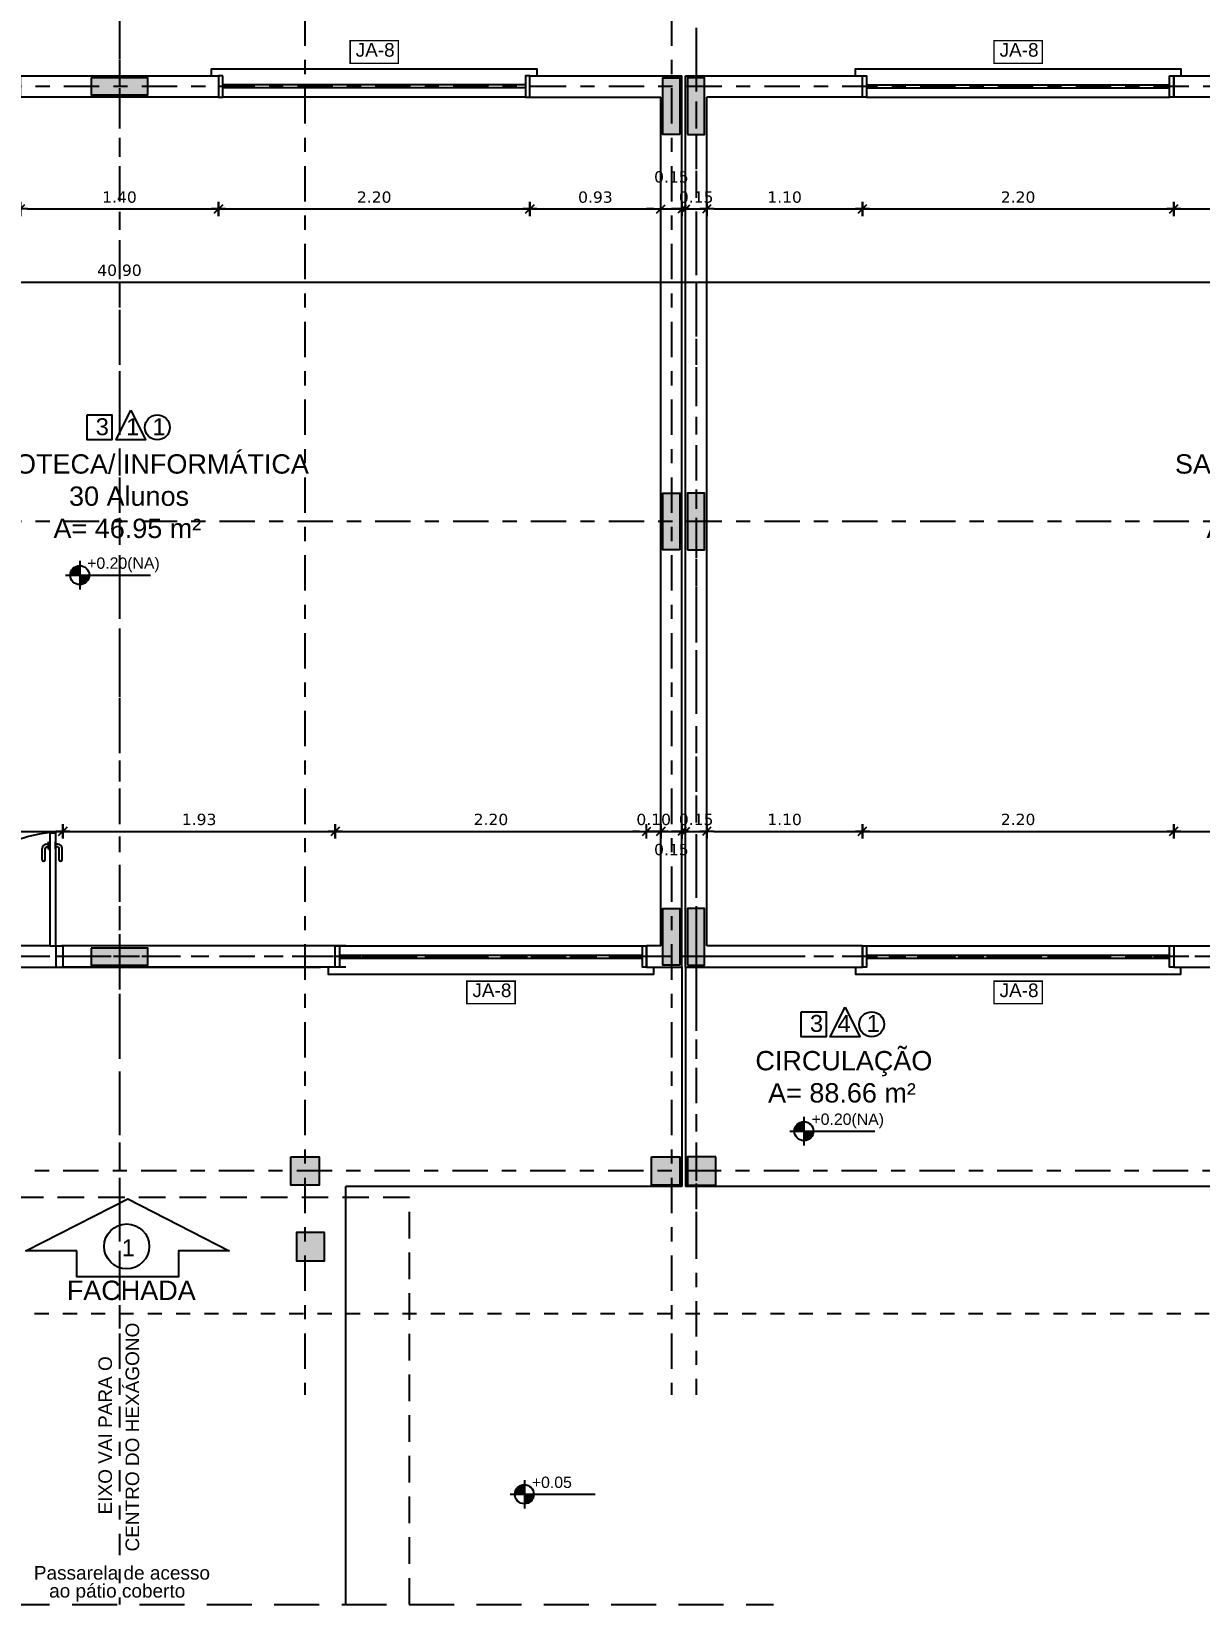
# Model space of a CAD drawing. Extents: x 183 to 373, y 23 to 105.
# Drawn here: x 236.43 to 244.69, y 86.1 to 97.22 of the extents above; entities that cross this region are included whole.
import ezdxf

# ---------------------------------------------------------------- set-up
doc = ezdxf.new("R2010")
doc.units = 0
doc.header["$LTSCALE"] = 0.005
doc.header["$PDMODE"] = 66
for name, pattern in [('C5', [60, 50, -5, 0, -5]), ('DASHDOT', [25.4, 12.7, -6.35, 0, -6.35]), ('DASHDOTX2', [2, 1, -0.5, 0, -0.5]), ('HIDDEN', [9.525, 6.35, -3.175]), ('TRACEJADO_G', [0.375, 0.25, -0.125])]:
    doc.linetypes.add(name, pattern=pattern)
doc.layers.get('0').update_dxf_attribs({"linetype": 'CONTINUOUS'})
doc.layers.get('DEFPOINTS').update_dxf_attribs({"linetype": 'CONTINUOUS'})
for name, color, linetype in [('01', 1, 'CONTINUOUS'), ('A-CHAMADAS', 1, 'CONTINUOUS'), ('A-COTAS', 1, 'CONTINUOUS'), ('A-PAREDE', 5, 'CONTINUOUS'), ('A-PILAR', 6, 'CONTINUOUS'), ('A-PILAR_EIXO', 5, 'DASHDOT'), ('A-PISOS-CTEL', 2, 'TRACEJADO_G'), ('A-PISOS-NIVEL', 1, 'CONTINUOUS'), ('A-PORTA', 2, 'CONTINUOUS'), ('A-SOLEIRA', 1, 'CONTINUOUS'), ('AR-ESQ', 2, 'CONTINUOUS'), ('AR-PRJ-COB', 2, 'HIDDEN'), ('ARQ-CTA-1_050', 1, 'CONTINUOUS'), ('ARQ-EXO-1_100', 251, 'C5'), ('ARQ-HTC', 9, 'CONTINUOUS'), ('ARQ-SMB-1_050', 1, 'CONTINUOUS'), ('ARQ-SMB-1_100', 1, 'CONTINUOUS'), ('ARQ-TXT-1_050', 2, 'CONTINUOUS'), ('ARQ-TXT-1_075', 2, 'CONTINUOUS')]:
    doc.layers.add(name, color=color, linetype=linetype)
doc.styles.add('A20', font='arial.ttf', dxfattribs={"height": 0.2})
doc.styles.add('ESC-50-A20', font='arial.ttf', dxfattribs={"height": 0.1})
doc.styles.add('FNDE Texto Cota 0050', font='verdana.ttf', dxfattribs={"height": 0.08})
doc.dimstyles.new('FNDE 1-0050', dxfattribs={"dimscale": 5, "dimtxt": 0.08, "dimasz": 0.01, "dimexe": 0.15, "dimexo": 0.15, "dimgap": 0.01, "dimtad": 1, "dimzin": 1, "dimdsep": 46, "dimtxsty": 'FNDE Texto Cota 0050', "dimblk": 'tic', "dimcen": 0.015, "dimdle": 0.15, "dimse1": 1, "dimse2": 1, "dimclrd": 251, "dimclre": 251, "dimclrt": 256, "dimaunit": 1, "dimadec": 3, "dimazin": 0, "dimtfac": 1, "dimtix": 1, "dimtmove": 2, "dimatfit": 3, "dimfxl": 0.15, "dimtvp": 1, "dimtolj": 1, "dimtzin": 0, "dimarcsym": 0})

# ---------------------------------------------------------------- blocks, each defined once
blk = doc.blocks.new('tic')
at = {"color": 251}
for p, q in [((-1, 0), (1, 0)), ((0, -1), (0, 1))]:
    blk.add_line(p, q, dxfattribs=at)
blk.add_line((-0.6, -0.6), (0.6, 0.6))
blk = doc.blocks.new('*D19')
at = {"layer": 'ARQ-CTA-1_050', "color": 251, "lineweight": -2, "transparency": 16777216}
for p, q in [((241.003, 95.965), (240.953, 95.965)), ((241.053, 95.965), (241.203, 95.965)), ((241.253, 95.965), (241.303, 95.965))]:
    blk.add_line(p, q, dxfattribs=at)
at = {"layer": 'DEFPOINTS', "color": 0, "transparency": 16777216}
for p in [(241.053, 96.756), (241.203, 96.756), (241.203, 95.965)]:
    blk.add_point(p, dxfattribs=at)
at = {"layer": 'ARQ-CTA-1_050', "color": 251, "lineweight": -2, "transparency": 16777216, "xscale": 0.05, "yscale": 0.05, "zscale": 0.05}
blk.add_blockref('tic', (241.053, 95.965), dxfattribs=at)
at = {"layer": 'ARQ-CTA-1_050', "color": 251, "lineweight": -2, "transparency": 16777216, "xscale": 0.05, "yscale": 0.05, "zscale": 0.05, "rotation": 180}
blk.add_blockref('tic', (241.203, 95.965), dxfattribs=at)
at = {"layer": 'ARQ-CTA-1_050', "transparency": 16777216, "insert": (241.128, 96.048), "char_height": 0.08, "attachment_point": 5, "style": 'FNDE Texto Cota 0050'}
blk.add_mtext('\\A1;0.15', dxfattribs=at)
blk = doc.blocks.new('*D35')
at = {"layer": 'ARQ-CTA-1_050', "color": 251, "lineweight": -2, "transparency": 16777216}
blk.add_line((216.653, 95.448), (257.453, 95.448), dxfattribs=at)
at = {"layer": 'DEFPOINTS', "color": 0, "transparency": 16777216}
for p in [(216.603, 96.906), (257.503, 96.906), (257.503, 95.448)]:
    blk.add_point(p, dxfattribs=at)
at = {"layer": 'ARQ-CTA-1_050', "color": 251, "lineweight": -2, "transparency": 16777216, "xscale": 0.05, "yscale": 0.05, "zscale": 0.05, "rotation": 180}
blk.add_blockref('tic', (216.603, 95.448), dxfattribs=at)
at = {"layer": 'ARQ-CTA-1_050', "color": 251, "lineweight": -2, "transparency": 16777216, "xscale": 0.05, "yscale": 0.05, "zscale": 0.05}
blk.add_blockref('tic', (257.503, 95.448), dxfattribs=at)
at = {"layer": 'ARQ-CTA-1_050', "transparency": 16777216, "insert": (237.053, 95.531), "char_height": 0.08, "attachment_point": 5, "style": 'FNDE Texto Cota 0050'}
blk.add_mtext('\\A1;40.90', dxfattribs=at)
blk = doc.blocks.new('*D43')
at = {"layer": 'ARQ-CTA-1_050', "color": 251, "lineweight": -2, "transparency": 16777216}
blk.add_line((236.403, 95.965), (237.703, 95.965), dxfattribs=at)
at = {"layer": 'DEFPOINTS', "color": 0, "transparency": 16777216}
for p in [(236.353, 96.756), (237.753, 96.756), (237.753, 95.965)]:
    blk.add_point(p, dxfattribs=at)
at = {"layer": 'ARQ-CTA-1_050', "color": 251, "lineweight": -2, "transparency": 16777216, "xscale": 0.05, "yscale": 0.05, "zscale": 0.05, "rotation": 180}
blk.add_blockref('tic', (236.353, 95.965), dxfattribs=at)
at = {"layer": 'ARQ-CTA-1_050', "color": 251, "lineweight": -2, "transparency": 16777216, "xscale": 0.05, "yscale": 0.05, "zscale": 0.05}
blk.add_blockref('tic', (237.753, 95.965), dxfattribs=at)
at = {"layer": 'ARQ-CTA-1_050', "transparency": 16777216, "insert": (237.053, 96.048), "char_height": 0.08, "attachment_point": 5, "style": 'FNDE Texto Cota 0050'}
blk.add_mtext('\\A1;1.40', dxfattribs=at)
blk = doc.blocks.new('*D44')
at = {"layer": 'ARQ-CTA-1_050', "color": 251, "lineweight": -2, "transparency": 16777216}
blk.add_line((237.803, 95.965), (239.903, 95.965), dxfattribs=at)
at = {"layer": 'DEFPOINTS', "color": 0, "transparency": 16777216}
for p in [(237.753, 96.756), (239.953, 96.756), (239.953, 95.965)]:
    blk.add_point(p, dxfattribs=at)
at = {"layer": 'ARQ-CTA-1_050', "color": 251, "lineweight": -2, "transparency": 16777216, "xscale": 0.05, "yscale": 0.05, "zscale": 0.05, "rotation": 180}
blk.add_blockref('tic', (237.753, 95.965), dxfattribs=at)
at = {"layer": 'ARQ-CTA-1_050', "color": 251, "lineweight": -2, "transparency": 16777216, "xscale": 0.05, "yscale": 0.05, "zscale": 0.05}
blk.add_blockref('tic', (239.953, 95.965), dxfattribs=at)
at = {"layer": 'ARQ-CTA-1_050', "transparency": 16777216, "insert": (238.853, 96.048), "char_height": 0.08, "attachment_point": 5, "style": 'FNDE Texto Cota 0050'}
blk.add_mtext('\\A1;2.20', dxfattribs=at)
blk = doc.blocks.new('*D45')
at = {"layer": 'ARQ-CTA-1_050', "color": 251, "lineweight": -2, "transparency": 16777216}
blk.add_line((241.253, 95.965), (242.253, 95.965), dxfattribs=at)
at = {"layer": 'DEFPOINTS', "color": 0, "transparency": 16777216}
for p in [(241.203, 96.501), (242.303, 96.501), (242.303, 95.965)]:
    blk.add_point(p, dxfattribs=at)
at = {"layer": 'ARQ-CTA-1_050', "color": 251, "lineweight": -2, "transparency": 16777216, "xscale": 0.05, "yscale": 0.05, "zscale": 0.05, "rotation": 180}
blk.add_blockref('tic', (241.203, 95.965), dxfattribs=at)
at = {"layer": 'ARQ-CTA-1_050', "color": 251, "lineweight": -2, "transparency": 16777216, "xscale": 0.05, "yscale": 0.05, "zscale": 0.05}
blk.add_blockref('tic', (242.303, 95.965), dxfattribs=at)
at = {"layer": 'ARQ-CTA-1_050', "transparency": 16777216, "insert": (241.753, 96.048), "char_height": 0.08, "attachment_point": 5, "style": 'FNDE Texto Cota 0050'}
blk.add_mtext('\\A1;1.10', dxfattribs=at)
blk = doc.blocks.new('*D46')
at = {"layer": 'ARQ-CTA-1_050', "color": 251, "lineweight": -2, "transparency": 16777216}
blk.add_line((242.353, 95.965), (244.453, 95.965), dxfattribs=at)
at = {"layer": 'DEFPOINTS', "color": 0, "transparency": 16777216}
for p in [(242.303, 96.756), (244.503, 96.756), (244.503, 95.965)]:
    blk.add_point(p, dxfattribs=at)
at = {"layer": 'ARQ-CTA-1_050', "color": 251, "lineweight": -2, "transparency": 16777216, "xscale": 0.05, "yscale": 0.05, "zscale": 0.05, "rotation": 180}
blk.add_blockref('tic', (242.303, 95.965), dxfattribs=at)
at = {"layer": 'ARQ-CTA-1_050', "color": 251, "lineweight": -2, "transparency": 16777216, "xscale": 0.05, "yscale": 0.05, "zscale": 0.05}
blk.add_blockref('tic', (244.503, 95.965), dxfattribs=at)
at = {"layer": 'ARQ-CTA-1_050', "transparency": 16777216, "insert": (243.403, 96.048), "char_height": 0.08, "attachment_point": 5, "style": 'FNDE Texto Cota 0050'}
blk.add_mtext('\\A1;2.20', dxfattribs=at)
blk = doc.blocks.new('*D47')
at = {"layer": 'ARQ-CTA-1_050', "color": 251, "lineweight": -2, "transparency": 16777216}
blk.add_line((244.553, 95.965), (245.853, 95.965), dxfattribs=at)
at = {"layer": 'DEFPOINTS', "color": 0, "transparency": 16777216}
for p in [(244.503, 96.756), (245.903, 96.756), (245.903, 95.965)]:
    blk.add_point(p, dxfattribs=at)
at = {"layer": 'ARQ-CTA-1_050', "color": 251, "lineweight": -2, "transparency": 16777216, "xscale": 0.05, "yscale": 0.05, "zscale": 0.05, "rotation": 180}
blk.add_blockref('tic', (244.503, 95.965), dxfattribs=at)
at = {"layer": 'ARQ-CTA-1_050', "color": 251, "lineweight": -2, "transparency": 16777216, "xscale": 0.05, "yscale": 0.05, "zscale": 0.05}
blk.add_blockref('tic', (245.903, 95.965), dxfattribs=at)
at = {"layer": 'ARQ-CTA-1_050', "transparency": 16777216, "insert": (245.203, 96.048), "char_height": 0.08, "attachment_point": 5, "style": 'FNDE Texto Cota 0050'}
blk.add_mtext('\\A1;1.40', dxfattribs=at)
blk = doc.blocks.new('*D85')
at = {"layer": 'ARQ-CTA-1_050', "color": 251, "lineweight": -2, "transparency": 16777216}
blk.add_line((235.803, 91.566), (236.603, 91.566), dxfattribs=at)
at = {"layer": 'DEFPOINTS', "color": 0, "transparency": 16777216}
for p in [(236.653, 91.566), (235.753, 90.756), (236.653, 90.756)]:
    blk.add_point(p, dxfattribs=at)
at = {"layer": 'ARQ-CTA-1_050', "color": 251, "lineweight": -2, "transparency": 16777216, "xscale": 0.05, "yscale": 0.05, "zscale": 0.05, "rotation": 180}
blk.add_blockref('tic', (235.753, 91.566), dxfattribs=at)
at = {"layer": 'ARQ-CTA-1_050', "color": 251, "lineweight": -2, "transparency": 16777216, "xscale": 0.05, "yscale": 0.05, "zscale": 0.05}
blk.add_blockref('tic', (236.653, 91.566), dxfattribs=at)
at = {"layer": 'ARQ-CTA-1_050', "transparency": 16777216, "insert": (236.203, 91.65), "char_height": 0.08, "attachment_point": 5, "style": 'FNDE Texto Cota 0050'}
blk.add_mtext('\\A1;0.90', dxfattribs=at)
blk = doc.blocks.new('*D86')
at = {"layer": 'ARQ-CTA-1_050', "color": 251, "lineweight": -2, "transparency": 16777216}
blk.add_line((241.253, 91.566), (242.253, 91.566), dxfattribs=at)
at = {"layer": 'DEFPOINTS', "color": 0, "transparency": 16777216}
for p in [(242.303, 91.566), (241.203, 90.756), (242.303, 90.756)]:
    blk.add_point(p, dxfattribs=at)
at = {"layer": 'ARQ-CTA-1_050', "color": 251, "lineweight": -2, "transparency": 16777216, "xscale": 0.05, "yscale": 0.05, "zscale": 0.05, "rotation": 180}
blk.add_blockref('tic', (241.203, 91.566), dxfattribs=at)
at = {"layer": 'ARQ-CTA-1_050', "color": 251, "lineweight": -2, "transparency": 16777216, "xscale": 0.05, "yscale": 0.05, "zscale": 0.05}
blk.add_blockref('tic', (242.303, 91.566), dxfattribs=at)
at = {"layer": 'ARQ-CTA-1_050', "transparency": 16777216, "insert": (241.753, 91.65), "char_height": 0.08, "attachment_point": 5, "style": 'FNDE Texto Cota 0050'}
blk.add_mtext('\\A1;1.10', dxfattribs=at)
blk = doc.blocks.new('*D87')
at = {"layer": 'ARQ-CTA-1_050', "color": 251, "lineweight": -2, "transparency": 16777216}
blk.add_line((242.353, 91.566), (244.453, 91.566), dxfattribs=at)
at = {"layer": 'DEFPOINTS', "color": 0, "transparency": 16777216}
for p in [(244.503, 91.566), (242.303, 90.756), (244.503, 90.756)]:
    blk.add_point(p, dxfattribs=at)
at = {"layer": 'ARQ-CTA-1_050', "color": 251, "lineweight": -2, "transparency": 16777216, "xscale": 0.05, "yscale": 0.05, "zscale": 0.05, "rotation": 180}
blk.add_blockref('tic', (242.303, 91.566), dxfattribs=at)
at = {"layer": 'ARQ-CTA-1_050', "color": 251, "lineweight": -2, "transparency": 16777216, "xscale": 0.05, "yscale": 0.05, "zscale": 0.05}
blk.add_blockref('tic', (244.503, 91.566), dxfattribs=at)
at = {"layer": 'ARQ-CTA-1_050', "transparency": 16777216, "insert": (243.403, 91.65), "char_height": 0.08, "attachment_point": 5, "style": 'FNDE Texto Cota 0050'}
blk.add_mtext('\\A1;2.20', dxfattribs=at)
blk = doc.blocks.new('*D89')
at = {"layer": 'ARQ-CTA-1_050', "color": 251, "lineweight": -2, "transparency": 16777216}
blk.add_line((244.553, 91.566), (245.453, 91.566), dxfattribs=at)
at = {"layer": 'DEFPOINTS', "color": 0, "transparency": 16777216}
for p in [(245.503, 91.566), (244.503, 90.756), (245.503, 90.756)]:
    blk.add_point(p, dxfattribs=at)
at = {"layer": 'ARQ-CTA-1_050', "color": 251, "lineweight": -2, "transparency": 16777216, "xscale": 0.05, "yscale": 0.05, "zscale": 0.05, "rotation": 180}
blk.add_blockref('tic', (244.503, 91.566), dxfattribs=at)
at = {"layer": 'ARQ-CTA-1_050', "color": 251, "lineweight": -2, "transparency": 16777216, "xscale": 0.05, "yscale": 0.05, "zscale": 0.05}
blk.add_blockref('tic', (245.503, 91.566), dxfattribs=at)
at = {"layer": 'ARQ-CTA-1_050', "transparency": 16777216, "insert": (245.003, 91.65), "char_height": 0.08, "attachment_point": 5, "style": 'FNDE Texto Cota 0050'}
blk.add_mtext('\\A1;1.00', dxfattribs=at)
blk = doc.blocks.new('*D98')
at = {"layer": 'ARQ-CTA-1_050', "color": 251, "lineweight": -2, "transparency": 16777216}
blk.add_line((236.703, 91.566), (238.528, 91.566), dxfattribs=at)
at = {"layer": 'DEFPOINTS', "color": 0, "transparency": 16777216}
for p in [(238.578, 91.566), (236.653, 90.756), (238.578, 90.756)]:
    blk.add_point(p, dxfattribs=at)
at = {"layer": 'ARQ-CTA-1_050', "color": 251, "lineweight": -2, "transparency": 16777216, "xscale": 0.05, "yscale": 0.05, "zscale": 0.05, "rotation": 180}
blk.add_blockref('tic', (236.653, 91.566), dxfattribs=at)
at = {"layer": 'ARQ-CTA-1_050', "color": 251, "lineweight": -2, "transparency": 16777216, "xscale": 0.05, "yscale": 0.05, "zscale": 0.05}
blk.add_blockref('tic', (238.578, 91.566), dxfattribs=at)
at = {"layer": 'ARQ-CTA-1_050', "transparency": 16777216, "insert": (237.616, 91.65), "char_height": 0.08, "attachment_point": 5, "style": 'FNDE Texto Cota 0050'}
blk.add_mtext('\\A1;1.93', dxfattribs=at)
blk = doc.blocks.new('*D99')
at = {"layer": 'ARQ-CTA-1_050', "color": 251, "lineweight": -2, "transparency": 16777216}
blk.add_line((238.628, 91.566), (240.728, 91.566), dxfattribs=at)
at = {"layer": 'DEFPOINTS', "color": 0, "transparency": 16777216}
for p in [(240.778, 91.566), (238.578, 90.756), (240.778, 90.756)]:
    blk.add_point(p, dxfattribs=at)
at = {"layer": 'ARQ-CTA-1_050', "color": 251, "lineweight": -2, "transparency": 16777216, "xscale": 0.05, "yscale": 0.05, "zscale": 0.05, "rotation": 180}
blk.add_blockref('tic', (238.578, 91.566), dxfattribs=at)
at = {"layer": 'ARQ-CTA-1_050', "color": 251, "lineweight": -2, "transparency": 16777216, "xscale": 0.05, "yscale": 0.05, "zscale": 0.05}
blk.add_blockref('tic', (240.778, 91.566), dxfattribs=at)
at = {"layer": 'ARQ-CTA-1_050', "transparency": 16777216, "insert": (239.678, 91.65), "char_height": 0.08, "attachment_point": 5, "style": 'FNDE Texto Cota 0050'}
blk.add_mtext('\\A1;2.20', dxfattribs=at)
blk = doc.blocks.new('*D100')
at = {"layer": 'ARQ-CTA-1_050', "color": 251, "lineweight": -2, "transparency": 16777216}
for p, q in [((240.728, 91.566), (240.678, 91.566)), ((240.778, 91.566), (240.878, 91.566)), ((240.928, 91.566), (240.978, 91.566))]:
    blk.add_line(p, q, dxfattribs=at)
at = {"layer": 'DEFPOINTS', "color": 0, "transparency": 16777216}
for p in [(240.878, 91.566), (240.778, 90.756), (240.878, 90.756)]:
    blk.add_point(p, dxfattribs=at)
at = {"layer": 'ARQ-CTA-1_050', "color": 251, "lineweight": -2, "transparency": 16777216, "xscale": 0.05, "yscale": 0.05, "zscale": 0.05}
blk.add_blockref('tic', (240.778, 91.566), dxfattribs=at)
at = {"layer": 'ARQ-CTA-1_050', "color": 251, "lineweight": -2, "transparency": 16777216, "xscale": 0.05, "yscale": 0.05, "zscale": 0.05, "rotation": 180}
blk.add_blockref('tic', (240.878, 91.566), dxfattribs=at)
at = {"layer": 'ARQ-CTA-1_050', "transparency": 16777216, "insert": (240.828, 91.65), "char_height": 0.08, "attachment_point": 5, "style": 'FNDE Texto Cota 0050'}
blk.add_mtext('\\A1;0.10', dxfattribs=at)
blk = doc.blocks.new('*D101')
at = {"layer": 'ARQ-CTA-1_050', "color": 251, "lineweight": -2, "transparency": 16777216}
for p, q in [((240.828, 91.566), (240.778, 91.566)), ((240.878, 91.566), (241.028, 91.566)), ((241.078, 91.566), (241.128, 91.566))]:
    blk.add_line(p, q, dxfattribs=at)
at = {"layer": 'DEFPOINTS', "color": 0, "transparency": 16777216}
for p in [(241.028, 91.566), (240.878, 90.756), (241.028, 90.606)]:
    blk.add_point(p, dxfattribs=at)
at = {"layer": 'ARQ-CTA-1_050', "color": 251, "lineweight": -2, "transparency": 16777216, "xscale": 0.05, "yscale": 0.05, "zscale": 0.05}
blk.add_blockref('tic', (240.878, 91.566), dxfattribs=at)
at = {"layer": 'ARQ-CTA-1_050', "color": 251, "lineweight": -2, "transparency": 16777216, "xscale": 0.05, "yscale": 0.05, "zscale": 0.05, "rotation": 180}
blk.add_blockref('tic', (241.028, 91.566), dxfattribs=at)
at = {"layer": 'ARQ-CTA-1_050', "transparency": 16777216, "insert": (240.953, 91.437), "char_height": 0.08, "attachment_point": 5, "style": 'FNDE Texto Cota 0050'}
blk.add_mtext('\\A1;0.15', dxfattribs=at)
blk = doc.blocks.new('*D102')
at = {"layer": 'ARQ-CTA-1_050', "color": 251, "lineweight": -2, "transparency": 16777216}
for p, q in [((241.003, 91.566), (240.953, 91.566)), ((241.053, 91.566), (241.203, 91.566)), ((241.253, 91.566), (241.303, 91.566))]:
    blk.add_line(p, q, dxfattribs=at)
at = {"layer": 'DEFPOINTS', "color": 0, "transparency": 16777216}
for p in [(241.203, 91.566), (241.053, 90.756), (241.203, 90.606)]:
    blk.add_point(p, dxfattribs=at)
at = {"layer": 'ARQ-CTA-1_050', "color": 251, "lineweight": -2, "transparency": 16777216, "xscale": 0.05, "yscale": 0.05, "zscale": 0.05}
blk.add_blockref('tic', (241.053, 91.566), dxfattribs=at)
at = {"layer": 'ARQ-CTA-1_050', "color": 251, "lineweight": -2, "transparency": 16777216, "xscale": 0.05, "yscale": 0.05, "zscale": 0.05, "rotation": 180}
blk.add_blockref('tic', (241.203, 91.566), dxfattribs=at)
at = {"layer": 'ARQ-CTA-1_050', "transparency": 16777216, "insert": (241.128, 91.65), "char_height": 0.08, "attachment_point": 5, "style": 'FNDE Texto Cota 0050'}
blk.add_mtext('\\A1;0.15', dxfattribs=at)
blk = doc.blocks.new('*D103')
at = {"layer": 'ARQ-CTA-1_050', "color": 251, "lineweight": -2, "transparency": 16777216}
blk.add_line((240.003, 95.965), (240.828, 95.965), dxfattribs=at)
at = {"layer": 'DEFPOINTS', "color": 0, "transparency": 16777216}
for p in [(239.953, 96.756), (240.878, 96.756), (240.878, 95.965)]:
    blk.add_point(p, dxfattribs=at)
at = {"layer": 'ARQ-CTA-1_050', "color": 251, "lineweight": -2, "transparency": 16777216, "xscale": 0.05, "yscale": 0.05, "zscale": 0.05, "rotation": 180}
blk.add_blockref('tic', (239.953, 95.965), dxfattribs=at)
at = {"layer": 'ARQ-CTA-1_050', "color": 251, "lineweight": -2, "transparency": 16777216, "xscale": 0.05, "yscale": 0.05, "zscale": 0.05}
blk.add_blockref('tic', (240.878, 95.965), dxfattribs=at)
at = {"layer": 'ARQ-CTA-1_050', "transparency": 16777216, "insert": (240.416, 96.048), "char_height": 0.08, "attachment_point": 5, "style": 'FNDE Texto Cota 0050'}
blk.add_mtext('\\A1;0.93', dxfattribs=at)
blk = doc.blocks.new('*D104')
at = {"layer": 'ARQ-CTA-1_050', "color": 251, "lineweight": -2, "transparency": 16777216}
for p, q in [((240.828, 95.965), (240.778, 95.965)), ((240.878, 95.965), (241.028, 95.965)), ((241.078, 95.965), (241.128, 95.965))]:
    blk.add_line(p, q, dxfattribs=at)
at = {"layer": 'DEFPOINTS', "color": 0, "transparency": 16777216}
for p in [(240.878, 96.756), (241.028, 96.756), (241.028, 95.965)]:
    blk.add_point(p, dxfattribs=at)
at = {"layer": 'ARQ-CTA-1_050', "color": 251, "lineweight": -2, "transparency": 16777216, "xscale": 0.05, "yscale": 0.05, "zscale": 0.05}
blk.add_blockref('tic', (240.878, 95.965), dxfattribs=at)
at = {"layer": 'ARQ-CTA-1_050', "color": 251, "lineweight": -2, "transparency": 16777216, "xscale": 0.05, "yscale": 0.05, "zscale": 0.05, "rotation": 180}
blk.add_blockref('tic', (241.028, 95.965), dxfattribs=at)
at = {"layer": 'ARQ-CTA-1_050', "transparency": 16777216, "insert": (240.953, 96.191), "char_height": 0.08, "attachment_point": 5, "style": 'FNDE Texto Cota 0050'}
blk.add_mtext('\\A1;0.15', dxfattribs=at)
blk = doc.blocks.new('FNDE-Nível Planta-1_050')
at = {"linetype": 'Continuous', "ltscale": 0.5}
h = blk.add_hatch(color=251, dxfattribs=at)
h.paths.add_polyline_path([(135.698, 5.827), (135.698, 5.894, 0.414214), (135.631, 5.827)])
h.paths.add_polyline_path([(135.698, 5.827), (135.698, 5.76, 0.414214), (135.766, 5.827)])
at = {"color": 251}
for p, q in [((135.698, 5.928), (135.698, 5.726)), ((135.598, 5.827), (135.766, 5.827)), ((135.766, 5.827), (136.198, 5.827))]:
    blk.add_line(p, q, dxfattribs=at)
blk.add_circle((135.698, 5.827), 0.0672, dxfattribs=at)
blk = doc.blocks.new('*D134')
at = {"layer": 'ARQ-CTA-1_050', "color": 251, "lineweight": -2, "transparency": 16777216}
blk.add_line((208.503, 98.673), (240.978, 98.673), dxfattribs=at)
at = {"layer": 'DEFPOINTS', "color": 0, "transparency": 16777216}
for p in [(241.028, 98.673), (208.453, 96.906), (241.028, 96.906)]:
    blk.add_point(p, dxfattribs=at)
at = {"layer": 'ARQ-CTA-1_050', "color": 251, "lineweight": -2, "transparency": 16777216, "xscale": 0.05, "yscale": 0.05, "zscale": 0.05, "rotation": 180}
blk.add_blockref('tic', (208.453, 98.673), dxfattribs=at)
at = {"layer": 'ARQ-CTA-1_050', "color": 251, "lineweight": -2, "transparency": 16777216, "xscale": 0.05, "yscale": 0.05, "zscale": 0.05}
blk.add_blockref('tic', (241.028, 98.673), dxfattribs=at)
at = {"layer": 'ARQ-CTA-1_050', "transparency": 16777216, "insert": (224.741, 98.757), "char_height": 0.08, "attachment_point": 5, "style": 'FNDE Texto Cota 0050'}
blk.add_mtext('\\A1;32.58', dxfattribs=at)
blk = doc.blocks.new('*D166')
at = {"layer": 'ARQ-CTA-1_050', "color": 251, "lineweight": -2, "transparency": 16777216}
blk.add_line((241.103, 98.673), (265.603, 98.673), dxfattribs=at)
at = {"layer": 'DEFPOINTS', "color": 0, "transparency": 16777216}
for p in [(265.653, 98.673), (241.053, 96.906), (265.653, 96.906)]:
    blk.add_point(p, dxfattribs=at)
at = {"layer": 'ARQ-CTA-1_050', "color": 251, "lineweight": -2, "transparency": 16777216, "xscale": 0.05, "yscale": 0.05, "zscale": 0.05, "rotation": 180}
blk.add_blockref('tic', (241.053, 98.673), dxfattribs=at)
at = {"layer": 'ARQ-CTA-1_050', "color": 251, "lineweight": -2, "transparency": 16777216, "xscale": 0.05, "yscale": 0.05, "zscale": 0.05}
blk.add_blockref('tic', (265.653, 98.673), dxfattribs=at)
at = {"layer": 'ARQ-CTA-1_050', "transparency": 16777216, "insert": (253.353, 98.757), "char_height": 0.08, "attachment_point": 5, "style": 'FNDE Texto Cota 0050'}
blk.add_mtext('\\A1;24.60', dxfattribs=at)

msp = doc.modelspace()

# ---------------------------------------------------------------- hatches: boundary and pattern name
at = {"layer": 'A-COTAS'}
h = msp.add_hatch(color=253, dxfattribs=at)
h.dxf.hatch_style = 1
h.paths.add_polyline_path([(238.264, 89.266), (238.464, 89.266), (238.464, 89.066), (238.264, 89.066)])
h = msp.add_hatch(color=253, dxfattribs=at)
h.dxf.hatch_style = 1
h.paths.add_polyline_path([(240.813, 89.266), (241.013, 89.266), (241.013, 89.066), (240.813, 89.066)])
h = msp.add_hatch(color=253, dxfattribs=at)
h.dxf.hatch_style = 1
h.paths.add_polyline_path([(241.068, 89.266), (241.268, 89.266), (241.268, 89.066), (241.068, 89.066)])
h = msp.add_hatch(color=253, dxfattribs=at)
h.dxf.hatch_style = 1
h.paths.add_polyline_path([(238.503, 88.731), (238.303, 88.731), (238.303, 88.531), (238.503, 88.531)])
at = {"layer": 'ARQ-HTC'}
h = msp.add_hatch(color=253, dxfattribs=at)
h.dxf.hatch_style = 1
h.paths.add_polyline_path([(236.853, 96.891), (236.853, 96.771), (237.253, 96.771), (237.253, 96.891)])
h = msp.add_hatch(color=253, dxfattribs=at)
h.dxf.hatch_style = 1
h.paths.add_polyline_path([(241.013, 96.491), (240.893, 96.491), (240.893, 96.891), (241.013, 96.891)])
h = msp.add_hatch(color=253, dxfattribs=at)
h.dxf.hatch_style = 1
h.paths.add_polyline_path([(241.068, 96.491), (241.188, 96.491), (241.188, 96.891), (241.068, 96.891)])
h = msp.add_hatch(color=253, dxfattribs=at)
h.dxf.hatch_style = 1
h.paths.add_polyline_path([(241.013, 93.556), (240.893, 93.556), (240.893, 93.956), (241.013, 93.956)])
h = msp.add_hatch(color=253, dxfattribs=at)
h.dxf.hatch_style = 1
h.paths.add_polyline_path([(241.068, 93.556), (241.188, 93.556), (241.188, 93.956), (241.068, 93.956)])
h = msp.add_hatch(color=253, dxfattribs=at)
h.dxf.hatch_style = 1
h.paths.add_polyline_path([(241.013, 90.621), (240.893, 90.621), (240.893, 91.021), (241.013, 91.021)])
h = msp.add_hatch(color=253, dxfattribs=at)
h.dxf.hatch_style = 1
h.paths.add_polyline_path([(241.068, 90.621), (241.188, 90.621), (241.188, 91.021), (241.068, 91.021)])
h = msp.add_hatch(color=253, dxfattribs=at)
h.dxf.hatch_style = 1
h.paths.add_polyline_path([(236.853, 90.741), (236.853, 90.621), (237.253, 90.621), (237.253, 90.741)])

# ---------------------------------------------------------------- linework, layer by layer
at = {"layer": '01', "color": 251}
for p, q in [((241.028, 90.606), (241.028, 89.056)), ((241.053, 90.606), (241.053, 89.056))]:
    msp.add_line(p, q, dxfattribs=at)
at = {"layer": 'A-CHAMADAS', "linetype": 'DASHDOTX2', "ltscale": 30}
msp.add_line((237.053, 88.852), (237.053, 86.102), dxfattribs=at)
at = {"layer": 'A-COTAS', "color": 5, "linetype": 'HIDDEN', "ltscale": 10}
msp.add_line((232.432, 86.102), (241.675, 86.102), dxfattribs=at)
at = {"layer": 'A-PAREDE'}
for p, q in [((239.953, 96.906), (241.028, 96.906)), ((239.953, 96.756), (239.953, 96.906)), ((241.028, 90.606), (241.028, 96.906)), ((241.053, 93.756), (241.053, 96.906)), ((241.053, 96.906), (242.303, 96.906)), ((242.303, 96.756), (242.303, 96.906)), ((239.953, 96.756), (240.878, 96.756)), ((240.878, 90.756), (240.878, 96.756)), ((241.053, 90.756), (241.053, 96.756)), ((241.053, 90.606), (241.053, 96.756)), ((241.203, 90.756), (241.203, 96.756)), ((241.203, 90.756), (241.203, 96.756)), ((242.303, 96.756), (241.203, 96.756)), ((238.653, 90.756), (236.644, 90.756)), ((238.653, 90.756), (236.644, 90.756)), ((236.653, 90.756), (236.653, 90.606)), ((238.578, 90.606), (238.578, 90.756)), ((240.778, 90.606), (240.778, 90.756)), ((240.878, 90.756), (240.778, 90.756)), ((242.303, 90.756), (241.203, 90.756)), ((242.303, 90.756), (242.303, 90.606)), ((244.503, 90.756), (245.503, 90.756)), ((244.503, 90.756), (244.503, 90.606)), ((236.644, 90.606), (238.474, 90.606)), ((238.653, 90.606), (236.644, 90.606)), ((240.778, 90.606), (241.028, 90.606)), ((241.053, 90.606), (242.303, 90.606)), ((241.053, 90.606), (241.203, 90.606)), ((244.503, 90.606), (245.503, 90.606))]:
    msp.add_line(p, q, dxfattribs=at)
for points in [[(237.753, 96.906), (237.753, 96.756), (236.353, 96.756), (236.353, 96.906)], [(245.903, 96.906), (245.903, 96.756), (244.503, 96.756), (244.503, 96.906)]]:
    msp.add_lwpolyline(points, close=True, dxfattribs=at)
at = {"layer": 'A-PILAR', "color": 6}
for points in [[(236.853, 96.891), (236.853, 96.771), (237.253, 96.771), (237.253, 96.891)], [(241.013, 96.491), (240.893, 96.491), (240.893, 96.891), (241.013, 96.891)], [(241.068, 96.491), (241.188, 96.491), (241.188, 96.891), (241.068, 96.891)], [(241.013, 93.556), (240.893, 93.556), (240.893, 93.956), (241.013, 93.956)], [(241.068, 93.556), (241.188, 93.556), (241.188, 93.956), (241.068, 93.956)], [(241.013, 90.621), (240.893, 90.621), (240.893, 91.021), (241.013, 91.021)], [(241.068, 90.621), (241.188, 90.621), (241.188, 91.021), (241.068, 91.021)], [(236.853, 90.741), (236.853, 90.621), (237.253, 90.621), (237.253, 90.741)], [(238.264, 89.266), (238.464, 89.266), (238.464, 89.066), (238.264, 89.066)], [(240.813, 89.266), (241.013, 89.266), (241.013, 89.066), (240.813, 89.066)], [(241.268, 89.266), (241.068, 89.266), (241.068, 89.066), (241.268, 89.066)], [(238.503, 88.731), (238.303, 88.731), (238.303, 88.531), (238.503, 88.531)]]:
    msp.add_lwpolyline(points, close=True, dxfattribs=at)
at = {"layer": 'A-PILAR_EIXO', "color": 8, "linetype": 'DASHDOT', "ltscale": 3}
for p, q in [((237.053, 97.215), (237.053, 88.77)), ((241.128, 97.215), (241.128, 88.77)), ((265.933, 90.681), (208.218, 90.681))]:
    msp.add_line(p, q, dxfattribs=at)
at = {"layer": 'A-PISOS-CTEL', "color": 1, "linetype": 'TRACEJADO_G', "ltscale": 150}
msp.add_lwpolyline([(239.103, 86.102), (239.103, 88.979), (235.003, 88.979), (235.003, 86.102)], dxfattribs=at)
at = {"layer": 'A-PISOS-NIVEL', "color": 2}
for p, q in [((238.653, 86.102), (238.653, 89.056)), ((241.028, 89.056), (238.653, 89.056)), ((265.653, 89.056), (241.053, 89.056))]:
    msp.add_line(p, q, dxfattribs=at)
at = {"layer": 'A-PORTA', "color": 1}
for p, q in [((236.507, 91.366), (236.507, 91.446)), ((236.527, 91.366), (236.527, 91.446)), ((236.537, 91.476), (236.552, 91.476)), ((236.537, 91.456), (236.552, 91.456)), ((236.552, 91.441), (236.552, 91.491)), ((236.552, 91.441), (236.557, 91.441)), ((236.602, 91.441), (236.597, 91.441)), ((236.602, 91.441), (236.602, 91.491)), ((236.617, 91.476), (236.602, 91.476)), ((236.617, 91.456), (236.602, 91.456)), ((236.627, 91.366), (236.627, 91.446)), ((236.647, 91.366), (236.647, 91.446))]:
    msp.add_line(p, q, dxfattribs=at)
for centre, radius, start, end in [((236.632, 90.73), 0.83, 94.7788, 178.1499), ((236.537, 91.446), 0.03, 90, 180), ((236.537, 91.446), 0.01, 90, 180), ((236.617, 91.446), 0.03, 0, 90), ((236.617, 91.446), 0.01, 0, 90), ((236.517, 91.366), 0.01, 180, 0), ((236.637, 91.366), 0.01, 180, 0)]:
    msp.add_arc(centre, radius, start, end, dxfattribs=at)
at = {"layer": 'A-SOLEIRA'}
for p, q in [((236.563, 90.756), (235.803, 90.756)), ((235.803, 90.606), (236.603, 90.606))]:
    msp.add_line(p, q, dxfattribs=at)
at = {"layer": 'AR-ESQ'}
for p, q in [((239.923, 96.841), (237.783, 96.841)), ((242.333, 96.841), (244.473, 96.841)), ((239.923, 96.821), (237.783, 96.821)), ((242.333, 96.821), (244.473, 96.821)), ((236.563, 90.756), (236.563, 91.556)), ((236.563, 91.556), (236.603, 91.556)), ((236.603, 90.756), (236.603, 91.556)), ((236.563, 90.756), (236.603, 90.756)), ((236.603, 90.756), (236.603, 90.606)), ((236.603, 90.756), (236.653, 90.756)), ((236.603, 90.606), (236.653, 90.606)), ((238.608, 90.691), (240.748, 90.691)), ((238.608, 90.671), (240.748, 90.671)), ((242.333, 90.691), (244.473, 90.691)), ((242.333, 90.671), (244.473, 90.671))]:
    msp.add_line(p, q, dxfattribs=at)
at = {"layer": 'AR-ESQ', "color": 1}
for p, q in [((239.923, 96.756), (237.783, 96.756)), ((242.333, 96.756), (244.473, 96.756)), ((238.608, 90.756), (240.748, 90.756)), ((242.333, 90.756), (244.473, 90.756))]:
    msp.add_line(p, q, dxfattribs=at)
for points in [[(237.703, 96.906), (237.703, 96.956), (240.003, 96.956), (240.003, 96.906)], [(242.253, 96.906), (242.253, 96.956), (244.553, 96.956), (244.553, 96.906)], [(238.528, 90.606), (238.528, 90.556), (240.828, 90.556), (240.828, 90.606)], [(242.253, 90.606), (242.253, 90.556), (244.553, 90.556), (244.553, 90.606)]]:
    msp.add_lwpolyline(points, dxfattribs=at)
at = {"layer": 'AR-ESQ'}
for points in [[(237.783, 96.906), (237.753, 96.906), (237.753, 96.756), (237.783, 96.756)], [(239.953, 96.906), (239.923, 96.906), (239.923, 96.756), (239.953, 96.756)], [(242.303, 96.906), (242.333, 96.906), (242.333, 96.756), (242.303, 96.756)], [(244.473, 96.906), (244.503, 96.906), (244.503, 96.756), (244.473, 96.756)], [(238.578, 90.756), (238.608, 90.756), (238.608, 90.606), (238.578, 90.606)], [(240.748, 90.756), (240.778, 90.756), (240.778, 90.606), (240.748, 90.606)], [(242.303, 90.756), (242.333, 90.756), (242.333, 90.606), (242.303, 90.606)], [(244.473, 90.756), (244.503, 90.756), (244.503, 90.606), (244.473, 90.606)]]:
    msp.add_lwpolyline(points, close=True, dxfattribs=at)
at = {"layer": 'AR-PRJ-COB', "ltscale": 0.5}
msp.add_lwpolyline([(207.553, 97.806), (266.553, 97.806), (266.553, 88.156), (207.553, 88.156)], close=True, dxfattribs=at)
at = {"layer": 'ARQ-EXO-1_100'}
for p, q in [((237.053, 99.018), (237.053, 87.585)), ((238.364, 99.018), (238.364, 87.585)), ((240.953, 99.018), (240.953, 87.585)), ((241.128, 98.696), (241.128, 87.585)), ((267.16, 96.831, 2.417), (205.996, 96.831, -17.442)), ((267.16, 93.756, 19.859), (205.996, 93.756)), ((267.16, 90.681, 2.417), (205.996, 90.681, -17.442)), ((267.156, 89.166, 19.884), (205.992, 89.166))]:
    msp.add_line(p, q, dxfattribs=at)
at = {"layer": 'ARQ-SMB-1_100', "color": 252, "ltscale": 10, "const_width": 0.0107}
for points in [[(238.683, 96.994), (239.024, 96.994), (239.024, 97.154), (238.683, 97.154)], [(243.233, 96.994), (243.574, 96.994), (243.574, 97.154), (243.233, 97.154)], [(239.508, 90.348), (239.849, 90.348), (239.849, 90.508), (239.508, 90.508)], [(243.233, 90.348), (243.574, 90.348), (243.574, 90.508), (243.233, 90.508)]]:
    msp.add_lwpolyline(points, close=True, dxfattribs=at)
at = {"layer": 'ARQ-SMB-1_100'}
for points in [[(236.824, 94.509), (237, 94.509), (237, 94.333), (236.824, 94.333)], [(241.871, 90.291), (242.047, 90.291), (242.047, 90.115), (241.871, 90.115)]]:
    msp.add_lwpolyline(points, close=True, dxfattribs=at)
for points in [[(237.133, 94.542), (237.238, 94.333), (237.029, 94.333), (237.133, 94.542)], [(242.18, 90.324), (242.285, 90.115), (242.076, 90.115), (242.18, 90.324)], [(236.751, 88.602), (236.392, 88.602), (237.111, 88.968), (237.829, 88.602), (237.47, 88.602), (237.47, 88.419), (236.751, 88.419), (236.751, 88.602)]]:
    msp.add_lwpolyline(points, dxfattribs=at)
for centre in [(237.321, 94.421), (242.368, 90.203)]:
    msp.add_circle(centre, 0.088, dxfattribs=at)
at = {"layer": 'ARQ-SMB-1_100', "color": 2}
msp.add_circle((237.104, 88.633), 0.159, dxfattribs=at)

# ---------------------------------------------------------------- block references
at = {"layer": 'ARQ-SMB-1_050'}
for p in [(101.074, 87.55), (106.192, 83.62), (104.216, 81.054)]:
    msp.add_blockref('FNDE-Nível Planta-1_050', p, dxfattribs=at)

# ---------------------------------------------------------------- texts
at = {"layer": 'ARQ-SMB-1_050', "style": 'ESC-50-A20'}
for tag, p in [('+0.20(NA)', (236.825, 93.422)), ('+0.20(NA)', (241.943, 89.492)), ('+0.05', (239.967, 86.926))]:
    msp.add_attdef(tag, p, 'NA', height=0.08, dxfattribs=at)
at = {"layer": 'ARQ-TXT-1_050', "char_height": 0.12, "width": 0.08625, "attachment_point": 1, "style": 'A20'}
for s, insert in [('3', (236.885, 94.486)), ('1', (237.1, 94.486)), ('1', (237.286, 94.486)), ('3', (241.932, 90.269)), ('4', (242.127, 90.269)), ('1', (242.333, 90.269)), ('1', (237.069, 88.683))]:
    msp.add_mtext(s, dxfattribs=dict(at, insert=insert))
at = {"layer": 'ARQ-TXT-1_050', "char_height": 0.13653, "attachment_point": 1, "style": 'ESC-50-A20'}
for s, width, insert in [('\\pi0.88132;BIBLIOTECA/ INFORMÁTICA\\P\\pi1.7297;30 Alunos       \\P\\pi1.6198;A= 46.95 m²', 3.58004, (234.967, 94.231)), ('\\pi0.80155;SALA DE AULA 4\\P\\pi1.1345;30 Alunos       \\P\\pi1.0245;A= 48.00 m²', 2.38952, (243.71, 94.231)), ('\\pi0.93468;CIRCULAÇÃO       \\P\\pi1.0245;A= 88.66 m²', 2.38952, (240.612, 90.014)), ('\\pi0.74674;FACHADA     ', 2.38952, (235.934, 88.391))]:
    msp.add_mtext_dynamic_manual_height_columns(s, width=width, gutter_width=1, heights=[0], dxfattribs=dict(at, insert=insert))
at = {"layer": 'ARQ-TXT-1_075', "style": 'ESC-50-A20'}
for s, p in [('CENTRO DO HEXÁGONO', (237.192, 86.477)), ('EIXO VAI PARA O', (237, 86.739))]:
    msp.add_text(s, height=0.096, rotation=90, dxfattribs=at).set_placement(p)
for s, p in [('Passarela de acesso', (236.448, 86.278, -1.89)), ('ao pátio coberto', (236.556, 86.151, -1.89))]:
    msp.add_text(s, height=0.096, dxfattribs=at).set_placement(p)
for p in [(238.722, 97.041), (243.272, 97.041), (239.547, 90.395), (243.272, 90.395)]:
    msp.add_attdef('JA-8', p, '', height=0.096, dxfattribs=at)

# ---------------------------------------------------------------- dimensions: what is measured, and where the dimension line sits
at = {"layer": 'ARQ-CTA-1_050'}
for base, p1, p2, picture, middle in [((241.028274287, 98.673204233), (208.453274287, 96.906446929), (241.028274287, 96.906446929), '*D134', (224.740774287, 98.756857692)), ((265.653, 98.673), (241.053, 96.906), (265.653, 96.906), '*D166', (253.353, 98.757)), ((257.503, 95.448), (216.603, 96.906), (257.503, 96.906), '*D35', (237.053, 95.531)), ((237.753, 95.965), (236.353, 96.756), (237.753, 96.756), '*D43', (237.053, 96.048)), ((239.953, 95.965), (237.753, 96.756), (239.953, 96.756), '*D44', (238.853, 96.048)), ((240.878274287, 95.96451018), (239.953274287, 96.756446929), (240.878274287, 96.756446929), '*D103', (240.415774287, 96.047841274)), ((241.203, 95.965), (241.053, 96.756), (241.203, 96.756), '*D19', (241.128, 96.048)), ((244.503, 95.965), (242.303, 96.756), (244.503, 96.756), '*D46', (243.403, 96.048)), ((245.903, 95.965), (244.503, 96.756), (245.903, 96.756), '*D47', (245.203, 96.048)), ((242.303, 95.965), (241.203, 96.501), (242.303, 96.501), '*D45', (241.753, 96.048)), ((236.653, 91.566), (235.753, 90.756), (236.653, 90.756), '*D85', (236.203, 91.65)), ((238.578274287, 91.566260535), (236.653274287, 90.756446929), (238.578274287, 90.756446929), '*D98', (237.615774287, 91.64959163)), ((240.778, 91.566), (238.578, 90.756), (240.778, 90.756), '*D99', (239.678, 91.65)), ((240.878, 91.566), (240.778, 90.756), (240.878, 90.756), '*D100', (240.828, 91.65)), ((242.303, 91.566), (241.203, 90.756), (242.303, 90.756), '*D86', (241.753, 91.65)), ((244.503, 91.566), (242.303, 90.756), (244.503, 90.756), '*D87', (243.403, 91.65)), ((245.503, 91.566), (244.503, 90.756), (245.503, 90.756), '*D89', (245.003, 91.65))]:
    dim = msp.add_linear_dim(base=base, p1=p1, p2=p2, dimstyle='FNDE 1-0050', override={"dimtad": 0}, dxfattribs=at)
    dim.commit()
    dim.dimension.update_dxf_attribs({"geometry": picture, "text_midpoint": middle})
for base, p1, p2, picture, middle in [((241.028, 95.965), (240.878, 96.756), (241.028, 96.756), '*D104', (240.953, 96.191)), ((241.028, 91.566), (240.878, 90.756), (241.028, 90.606), '*D101', (240.953, 91.437)), ((241.203, 91.566), (241.053, 90.756), (241.203, 90.606), '*D102', (241.128, 91.65))]:
    dim = msp.add_linear_dim(base=base, p1=p1, p2=p2, dimstyle='FNDE 1-0050', override={"dimtad": 0}, dxfattribs=at)
    dim.commit()
    dim.dimension.update_dxf_attribs({"geometry": picture, "text_midpoint": middle, "dimtype": 160})

doc.saveas('drawing.dxf')
